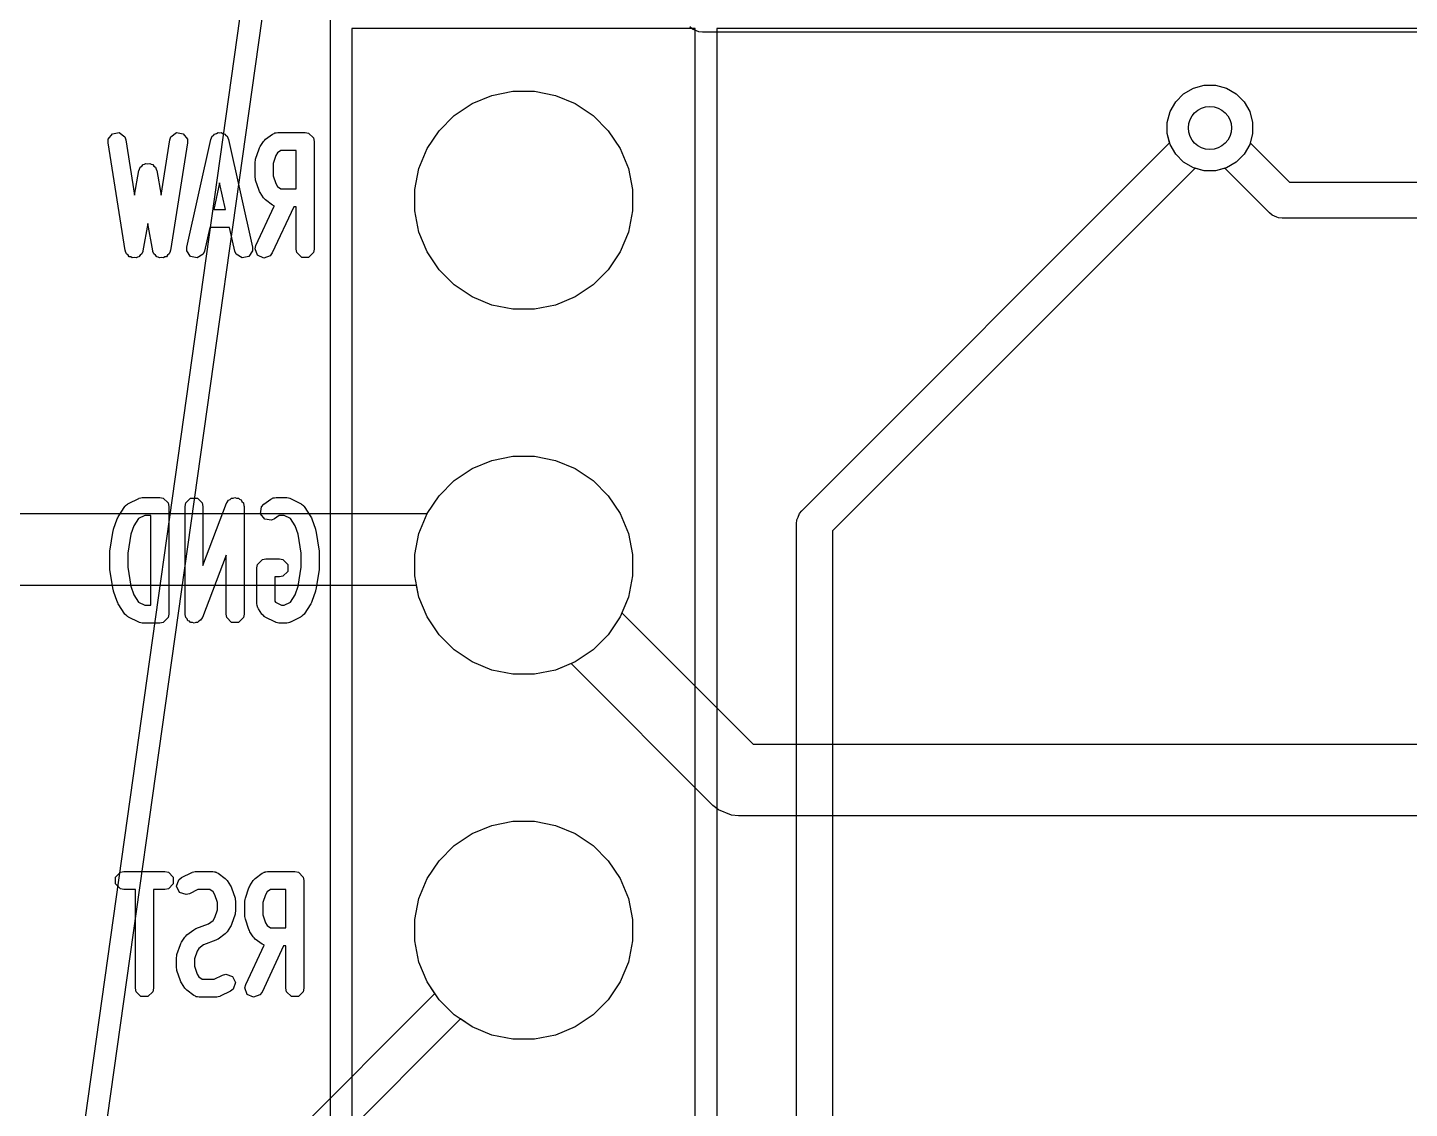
# Model space of a CAD drawing. Header units: millimetres. Extents: x 14 to 286, y -133 to -45.
# Drawn here: x 139.07 to 148.69, y -66.13 to -58.61 of the extents above; entities that cross this region are included whole.
import ezdxf

# ---------------------------------------------------------------- set-up
doc = ezdxf.new("R2010")
doc.units = ezdxf.units.MM
for name, color, linetype, true_color in [('B.Cu', 153, 'CONTINUOUS', 0x4d7fc4), ('B.Mask', 4, 'CONTINUOUS', 0x02ffee), ('B.Silkscreen', 31, 'CONTINUOUS', 0xe8b2a7), ('F.Cu', 13, 'CONTINUOUS', 0xc83434), ('F.Mask', 201, 'CONTINUOUS', 0xd864ff), ('User.Drawings', 9, 'CONTINUOUS', 0xc2c2c2)]:
    doc.layers.add(name, color=color, linetype=linetype, true_color=true_color)

msp = doc.modelspace()

# ---------------------------------------------------------------- linework, layer by layer
at = {"layer": 'B.Cu', "linetype": 'CONTINUOUS'}
for p, q in [((142.298803, -59.080811), (142.445311, -59.051669)), ((142.445311, -59.051669), (142.594689, -59.051669)), ((142.594689, -59.051669), (142.741197, -59.080811)), ((147.114472, -59.069294), (147.182295, -59.030136)), ((147.182295, -59.030136), (147.257942, -59.009867)), ((147.257942, -59.009867), (147.336258, -59.009867)), ((147.336258, -59.009867), (147.411905, -59.030136)), ((147.411905, -59.030136), (147.479728, -59.069294)), ((142.036592, -59.220966), (142.160796, -59.137976)), ((142.160796, -59.137976), (142.298803, -59.080811)), ((142.741197, -59.080811), (142.879204, -59.137976)), ((142.879204, -59.137976), (143.003408, -59.220966)), ((147.019936, -59.192495), (147.059094, -59.124672)), ((147.059094, -59.124672), (147.114472, -59.069294)), ((147.479728, -59.069294), (147.535106, -59.124672)), ((147.535106, -59.124672), (147.574264, -59.192495)), ((141.930966, -59.326592), (142.036592, -59.220966)), ((143.003408, -59.220966), (143.109034, -59.326592)), ((146.999667, -59.268142), (147.019936, -59.192495)), ((147.574264, -59.192495), (147.594533, -59.268142)), ((141.847976, -59.450796), (141.930966, -59.326592)), ((143.109034, -59.326592), (143.192024, -59.450796)), ((146.999667, -59.346458), (146.999667, -59.268142)), ((147.016889, -59.410734), (146.999667, -59.346458)), ((147.594533, -59.346458), (147.574264, -59.422105)), ((147.594533, -59.268142), (147.594533, -59.346458)), ((144.456212, -61.971412), (147.016889, -59.410734)), ((147.574264, -59.422105), (147.535106, -59.489928)), ((141.790811, -59.588803), (141.847976, -59.450796)), ((143.192024, -59.450796), (143.249189, -59.588803)), ((147.535106, -59.489928), (147.479728, -59.545306)), ((141.761669, -59.735311), (141.790811, -59.588803)), ((143.249189, -59.588803), (143.278331, -59.735311)), ((147.193665, -59.58751), (144.6696, -62.111576)), ((147.257942, -59.604733), (147.193665, -59.58751)), ((147.336258, -59.604733), (147.257942, -59.604733)), ((147.411905, -59.584464), (147.336258, -59.604733)), ((147.479728, -59.545306), (147.411905, -59.584464)), ((141.761669, -59.884689), (141.761669, -59.735311)), ((143.278331, -59.735311), (143.278331, -59.884689)), ((141.790811, -60.031197), (141.761669, -59.884689)), ((143.278331, -59.884689), (143.249189, -60.031197)), ((141.847976, -60.169204), (141.790811, -60.031197)), ((143.249189, -60.031197), (143.192024, -60.169204)), ((141.930966, -60.293408), (141.847976, -60.169204)), ((143.192024, -60.169204), (143.109034, -60.293408)), ((142.036592, -60.399034), (141.930966, -60.293408)), ((143.109034, -60.293408), (143.003408, -60.399034)), ((142.160796, -60.482024), (142.036592, -60.399034)), ((143.003408, -60.399034), (142.879204, -60.482024)), ((142.298803, -60.539189), (142.160796, -60.482024)), ((142.879204, -60.482024), (142.741197, -60.539189)), ((142.445311, -60.568331), (142.298803, -60.539189)), ((142.594689, -60.568331), (142.445311, -60.568331)), ((142.741197, -60.539189), (142.594689, -60.568331)), ((142.160796, -61.677976), (142.298803, -61.620811)), ((142.298803, -61.620811), (142.445311, -61.591669)), ((142.445311, -61.591669), (142.594689, -61.591669)), ((142.594689, -61.591669), (142.741197, -61.620811)), ((142.741197, -61.620811), (142.879204, -61.677976)), ((142.036592, -61.760966), (142.160796, -61.677976)), ((142.879204, -61.677976), (143.003408, -61.760966)), ((141.930966, -61.866592), (142.036592, -61.760966)), ((143.003408, -61.760966), (143.109034, -61.866592)), ((141.847976, -61.990796), (141.930966, -61.866592)), ((143.109034, -61.866592), (143.192024, -61.990796)), ((141.790811, -62.128803), (141.847976, -61.990796)), ((143.192024, -61.990796), (143.249189, -62.128803)), ((144.4196, -62.0598), (144.422002, -62.035414)), ((144.422002, -62.035414), (144.42209, -62.035202)), ((144.42209, -62.035202), (144.430286, -62.015414)), ((144.430286, -62.015414), (144.440666, -61.990354)), ((144.440666, -61.990354), (144.440671, -61.990348)), ((144.440671, -61.990348), (144.456212, -61.971412)), ((141.761669, -62.275311), (141.790811, -62.128803)), ((143.249189, -62.128803), (143.278331, -62.275311)), ((144.4196, -66.981522), (144.4196, -62.0598)), ((144.6696, -62.111576), (144.6696, -66.981522)), ((141.761669, -62.424689), (141.761669, -62.275311)), ((143.278331, -62.275311), (143.278331, -62.424689)), ((141.790811, -62.571197), (141.761669, -62.424689)), ((143.278331, -62.424689), (143.249189, -62.571197)), ((141.847976, -62.709204), (141.790811, -62.571197)), ((143.249189, -62.571197), (143.192024, -62.709204)), ((141.930966, -62.833408), (141.847976, -62.709204)), ((143.192024, -62.709204), (143.109034, -62.833408)), ((142.036592, -62.939034), (141.930966, -62.833408)), ((143.109034, -62.833408), (143.003408, -62.939034)), ((142.160796, -63.022024), (142.036592, -62.939034)), ((143.003408, -62.939034), (142.879204, -63.022024)), ((142.298803, -63.079189), (142.160796, -63.022024)), ((142.445311, -63.108331), (142.298803, -63.079189)), ((142.741197, -63.079189), (142.594689, -63.108331)), ((142.879204, -63.022024), (142.741197, -63.079189)), ((142.594689, -63.108331), (142.445311, -63.108331)), ((142.298803, -64.160811), (142.445311, -64.131669)), ((142.445311, -64.131669), (142.594689, -64.131669)), ((142.594689, -64.131669), (142.741197, -64.160811)), ((142.036592, -64.300966), (142.160796, -64.217976)), ((142.160796, -64.217976), (142.298803, -64.160811)), ((142.741197, -64.160811), (142.879204, -64.217976)), ((142.879204, -64.217976), (143.003408, -64.300966)), ((141.930966, -64.406592), (142.036592, -64.300966)), ((143.003408, -64.300966), (143.109034, -64.406592)), ((141.847976, -64.530796), (141.930966, -64.406592)), ((143.109034, -64.406592), (143.192024, -64.530796)), ((141.790811, -64.668803), (141.847976, -64.530796)), ((143.192024, -64.530796), (143.249189, -64.668803)), ((141.761669, -64.815311), (141.790811, -64.668803)), ((143.249189, -64.668803), (143.278331, -64.815311)), ((141.761669, -64.964689), (141.761669, -64.815311)), ((143.278331, -64.815311), (143.278331, -64.964689)), ((141.790811, -65.111197), (141.761669, -64.964689)), ((143.278331, -64.964689), (143.249189, -65.111197)), ((141.847976, -65.249204), (141.790811, -65.111197)), ((143.249189, -65.111197), (143.192024, -65.249204)), ((141.902467, -65.330756), (141.847976, -65.249204)), ((143.192024, -65.249204), (143.109034, -65.373408)), ((140.731412, -66.501812), (141.902467, -65.330756)), ((143.109034, -65.373408), (143.003408, -65.479034)), ((143.003408, -65.479034), (142.879204, -65.562024)), ((142.079243, -65.507532), (140.9448, -66.641976)), ((142.160796, -65.562024), (142.079243, -65.507532)), ((142.298803, -65.619189), (142.160796, -65.562024)), ((142.879204, -65.562024), (142.741197, -65.619189)), ((142.445311, -65.648331), (142.298803, -65.619189)), ((142.594689, -65.648331), (142.445311, -65.648331)), ((142.741197, -65.619189), (142.594689, -65.648331))]:
    msp.add_line(p, q, dxfattribs=at)
at = {"layer": 'B.Cu'}
msp.add_circle((147.2971, -59.3073), 0.15, dxfattribs=at)
at = {"layer": 'B.Mask', "linetype": 'CONTINUOUS'}
for p, q in [((142.298803, -59.080811), (142.445311, -59.051669)), ((142.445311, -59.051669), (142.594689, -59.051669)), ((142.594689, -59.051669), (142.741197, -59.080811)), ((142.036592, -59.220966), (142.160796, -59.137976)), ((142.160796, -59.137976), (142.298803, -59.080811)), ((142.741197, -59.080811), (142.879204, -59.137976)), ((142.879204, -59.137976), (143.003408, -59.220966)), ((141.930966, -59.326592), (142.036592, -59.220966)), ((143.003408, -59.220966), (143.109034, -59.326592)), ((141.847976, -59.450796), (141.930966, -59.326592)), ((143.109034, -59.326592), (143.192024, -59.450796)), ((141.790811, -59.588803), (141.847976, -59.450796)), ((143.192024, -59.450796), (143.249189, -59.588803)), ((141.761669, -59.735311), (141.790811, -59.588803)), ((143.249189, -59.588803), (143.278331, -59.735311)), ((141.761669, -59.884689), (141.761669, -59.735311)), ((143.278331, -59.735311), (143.278331, -59.884689)), ((141.790811, -60.031197), (141.761669, -59.884689)), ((143.278331, -59.884689), (143.249189, -60.031197)), ((141.847976, -60.169204), (141.790811, -60.031197)), ((143.249189, -60.031197), (143.192024, -60.169204)), ((141.930966, -60.293408), (141.847976, -60.169204)), ((143.192024, -60.169204), (143.109034, -60.293408)), ((142.036592, -60.399034), (141.930966, -60.293408)), ((143.109034, -60.293408), (143.003408, -60.399034)), ((142.160796, -60.482024), (142.036592, -60.399034)), ((143.003408, -60.399034), (142.879204, -60.482024)), ((142.298803, -60.539189), (142.160796, -60.482024)), ((142.879204, -60.482024), (142.741197, -60.539189)), ((142.445311, -60.568331), (142.298803, -60.539189)), ((142.594689, -60.568331), (142.445311, -60.568331)), ((142.741197, -60.539189), (142.594689, -60.568331)), ((142.160796, -61.677976), (142.298803, -61.620811)), ((142.298803, -61.620811), (142.445311, -61.591669)), ((142.445311, -61.591669), (142.594689, -61.591669)), ((142.594689, -61.591669), (142.741197, -61.620811)), ((142.741197, -61.620811), (142.879204, -61.677976)), ((142.036592, -61.760966), (142.160796, -61.677976)), ((142.879204, -61.677976), (143.003408, -61.760966)), ((141.930966, -61.866592), (142.036592, -61.760966)), ((143.003408, -61.760966), (143.109034, -61.866592)), ((141.847976, -61.990796), (141.930966, -61.866592)), ((143.109034, -61.866592), (143.192024, -61.990796)), ((141.790811, -62.128803), (141.847976, -61.990796)), ((143.192024, -61.990796), (143.249189, -62.128803)), ((141.761669, -62.275311), (141.790811, -62.128803)), ((143.249189, -62.128803), (143.278331, -62.275311)), ((141.761669, -62.424689), (141.761669, -62.275311)), ((143.278331, -62.275311), (143.278331, -62.424689)), ((141.790811, -62.571197), (141.761669, -62.424689)), ((143.278331, -62.424689), (143.249189, -62.571197)), ((141.847976, -62.709204), (141.790811, -62.571197)), ((143.249189, -62.571197), (143.192024, -62.709204)), ((141.930966, -62.833408), (141.847976, -62.709204)), ((143.192024, -62.709204), (143.109034, -62.833408)), ((142.036592, -62.939034), (141.930966, -62.833408)), ((143.109034, -62.833408), (143.003408, -62.939034)), ((142.160796, -63.022024), (142.036592, -62.939034)), ((143.003408, -62.939034), (142.879204, -63.022024)), ((142.298803, -63.079189), (142.160796, -63.022024)), ((142.445311, -63.108331), (142.298803, -63.079189)), ((142.741197, -63.079189), (142.594689, -63.108331)), ((142.879204, -63.022024), (142.741197, -63.079189)), ((142.594689, -63.108331), (142.445311, -63.108331)), ((142.298803, -64.160811), (142.445311, -64.131669)), ((142.445311, -64.131669), (142.594689, -64.131669)), ((142.594689, -64.131669), (142.741197, -64.160811)), ((142.036592, -64.300966), (142.160796, -64.217976)), ((142.160796, -64.217976), (142.298803, -64.160811)), ((142.741197, -64.160811), (142.879204, -64.217976)), ((142.879204, -64.217976), (143.003408, -64.300966)), ((141.930966, -64.406592), (142.036592, -64.300966)), ((143.003408, -64.300966), (143.109034, -64.406592)), ((141.847976, -64.530796), (141.930966, -64.406592)), ((143.109034, -64.406592), (143.192024, -64.530796)), ((141.790811, -64.668803), (141.847976, -64.530796)), ((143.192024, -64.530796), (143.249189, -64.668803)), ((141.761669, -64.815311), (141.790811, -64.668803)), ((143.249189, -64.668803), (143.278331, -64.815311)), ((141.761669, -64.964689), (141.761669, -64.815311)), ((143.278331, -64.815311), (143.278331, -64.964689)), ((141.790811, -65.111197), (141.761669, -64.964689)), ((143.278331, -64.964689), (143.249189, -65.111197)), ((141.847976, -65.249204), (141.790811, -65.111197)), ((143.249189, -65.111197), (143.192024, -65.249204)), ((141.930966, -65.373408), (141.847976, -65.249204)), ((143.192024, -65.249204), (143.109034, -65.373408)), ((142.036592, -65.479034), (141.930966, -65.373408)), ((143.109034, -65.373408), (143.003408, -65.479034)), ((142.160796, -65.562024), (142.036592, -65.479034)), ((143.003408, -65.479034), (142.879204, -65.562024)), ((142.298803, -65.619189), (142.160796, -65.562024)), ((142.879204, -65.562024), (142.741197, -65.619189)), ((142.445311, -65.648331), (142.298803, -65.619189)), ((142.594689, -65.648331), (142.445311, -65.648331)), ((142.741197, -65.619189), (142.594689, -65.648331))]:
    msp.add_line(p, q, dxfattribs=at)
at = {"layer": 'B.Silkscreen', "linetype": 'CONTINUOUS'}
for p, q in [((141.175, -89.02), (141.175, -56)), ((141.325, -58.615), (141.325, -88.945)), ((143.715, -58.615), (141.325, -58.615)), ((143.715, -88.945), (143.715, -58.615)), ((156.395, -58.615), (143.865, -58.615)), ((143.865, -58.615), (143.865, -89.02)), ((142.298803, -59.080811), (142.445311, -59.051669)), ((142.445311, -59.051669), (142.594689, -59.051669)), ((142.594689, -59.051669), (142.741197, -59.080811)), ((142.036592, -59.220966), (142.160796, -59.137976)), ((142.160796, -59.137976), (142.298803, -59.080811)), ((142.741197, -59.080811), (142.879204, -59.137976)), ((142.879204, -59.137976), (143.003408, -59.220966)), ((141.930966, -59.326592), (142.036592, -59.220966)), ((143.003408, -59.220966), (143.109034, -59.326592)), ((139.656855, -59.347185), (139.704099, -59.339686)), ((139.704099, -59.339686), (139.742808, -59.36779)), ((140.064822, -59.367789), (140.10353, -59.339686)), ((140.10353, -59.339686), (140.150774, -59.347185)), ((140.36794, -59.349286), (140.381377, -59.346299)), ((140.381377, -59.346299), (140.392991, -59.338909)), ((140.392991, -59.338909), (140.403811, -59.341313)), ((140.403811, -59.341313), (140.414636, -59.338908)), ((140.414636, -59.338908), (140.426251, -59.3463)), ((140.426251, -59.3463), (140.439688, -59.349286)), ((140.771076, -59.350464), (140.782296, -59.345083)), ((140.782296, -59.345083), (140.784658, -59.342722)), ((140.784658, -59.342722), (140.789037, -59.34185)), ((140.789037, -59.34185), (140.793066, -59.339919)), ((140.793066, -59.339919), (140.796373, -59.340391)), ((140.796373, -59.340391), (140.808576, -59.337964)), ((140.808576, -59.337964), (140.999052, -59.337964)), ((140.999052, -59.337964), (141.02297, -59.342722)), ((141.02297, -59.342722), (141.056794, -59.376546)), ((141.847976, -59.450796), (141.930966, -59.326592)), ((143.109034, -59.326592), (143.192024, -59.450796)), ((139.627802, -59.410262), (139.628751, -59.385894)), ((139.746849, -60.160262), (139.627802, -59.410262)), ((139.628751, -59.385894), (139.656855, -59.347185)), ((139.742808, -59.36779), (139.751256, -59.390666)), ((139.751256, -59.390666), (139.812064, -59.773764)), ((139.995563, -59.773765), (140.056373, -59.390666)), ((140.056373, -59.390666), (140.064822, -59.367789)), ((140.179827, -59.410262), (140.060779, -60.160262)), ((140.150774, -59.347185), (140.178878, -59.385893)), ((140.176135, -60.136906), (140.342802, -59.386906)), ((140.178878, -59.385893), (140.179827, -59.410262)), ((140.342802, -59.386906), (140.352635, -59.36459)), ((140.352635, -59.36459), (140.361988, -59.358637)), ((140.361988, -59.358637), (140.36794, -59.349286)), ((140.439688, -59.349286), (140.445639, -59.358638)), ((140.445639, -59.358638), (140.454992, -59.36459)), ((140.454992, -59.36459), (140.464826, -59.386906)), ((140.464826, -59.386906), (140.631492, -60.136906)), ((140.681972, -59.444903), (140.685144, -59.437223)), ((140.685144, -59.437223), (140.708954, -59.401509)), ((140.708954, -59.401509), (140.716411, -59.394036)), ((140.716411, -59.394036), (140.723457, -59.386178)), ((140.723457, -59.386178), (140.771076, -59.350464)), ((141.056794, -59.376546), (141.061552, -59.400464)), ((141.061552, -59.400464), (141.061552, -60.150464)), ((140.650838, -59.543321), (140.652792, -59.533494)), ((140.652792, -59.533494), (140.654045, -59.523557)), ((140.654045, -59.523557), (140.677854, -59.452128)), ((140.677854, -59.452128), (140.681972, -59.444903)), ((140.793792, -59.499597), (140.775838, -59.553463)), ((140.807022, -59.479754), (140.793792, -59.499597)), ((140.829409, -59.462964), (140.807022, -59.479754)), ((140.936552, -59.462964), (140.829409, -59.462964)), ((140.936552, -59.730821), (140.936552, -59.462964)), ((141.790811, -59.588803), (141.847976, -59.450796)), ((143.192024, -59.450796), (143.249189, -59.588803)), ((139.812064, -59.773764), (139.842279, -59.60381)), ((139.842279, -59.60381), (139.84275, -59.602602)), ((139.84275, -59.602602), (139.842777, -59.601308)), ((139.842777, -59.601308), (139.843864, -59.59975)), ((139.843864, -59.59975), (139.85115, -59.581094)), ((139.85115, -59.581094), (139.862343, -59.573279)), ((139.862343, -59.573279), (139.870158, -59.562086)), ((139.870158, -59.562086), (139.881186, -59.560125)), ((139.881186, -59.560125), (139.890372, -59.553713)), ((139.890372, -59.553713), (139.903814, -59.556102)), ((139.903814, -59.556102), (139.917256, -59.553713)), ((139.917256, -59.553713), (139.926441, -59.560125)), ((139.926441, -59.560125), (139.93747, -59.562086)), ((139.93747, -59.562086), (139.945284, -59.573279)), ((139.945284, -59.573279), (139.956478, -59.581094)), ((139.956478, -59.581094), (139.963763, -59.59975)), ((139.963763, -59.59975), (139.964851, -59.601308)), ((139.964851, -59.601308), (139.964877, -59.602602)), ((139.964877, -59.602602), (139.965349, -59.60381)), ((139.965349, -59.60381), (139.995563, -59.773765)), ((140.650838, -59.650464), (140.650838, -59.543321)), ((140.775838, -59.553463), (140.775838, -59.640321)), ((141.761669, -59.735311), (141.790811, -59.588803)), ((143.249189, -59.588803), (143.278331, -59.735311)), ((140.403813, -59.688576), (140.36268, -59.873678)), ((140.444947, -59.873678), (140.403813, -59.688576)), ((140.652792, -59.660289), (140.650838, -59.650464)), ((140.654045, -59.670228), (140.652792, -59.660289)), ((140.677854, -59.741656), (140.654045, -59.670228)), ((140.775838, -59.640321), (140.793793, -59.694188)), ((140.793793, -59.694188), (140.807021, -59.71403)), ((140.807021, -59.71403), (140.829409, -59.730821)), ((140.829409, -59.730821), (140.936552, -59.730821)), ((140.68197, -59.748876), (140.677854, -59.741656)), ((140.685144, -59.756561), (140.68197, -59.748876)), ((140.708954, -59.792276), (140.685144, -59.756561)), ((140.716411, -59.799748), (140.708954, -59.792276)), ((140.723457, -59.807607), (140.716411, -59.799748)), ((140.771076, -59.843321), (140.723457, -59.807607)), ((141.761669, -59.884689), (141.761669, -59.735311)), ((143.278331, -59.735311), (143.278331, -59.884689)), ((140.36268, -59.873678), (140.444947, -59.873678)), ((140.656702, -60.124034), (140.784269, -59.850674)), ((140.919808, -59.855821), (140.769974, -60.176894)), ((140.782296, -59.848701), (140.771076, -59.843321)), ((140.784269, -59.850674), (140.782296, -59.848701)), ((140.936552, -59.855821), (140.919808, -59.855821)), ((140.936552, -60.150464), (140.936552, -59.855821)), ((141.790811, -60.031197), (141.761669, -59.884689)), ((143.278331, -59.884689), (143.249189, -60.031197)), ((139.903813, -59.971824), (139.870111, -60.161404)), ((139.937517, -60.161404), (139.903813, -59.971824)), ((140.334902, -59.998678), (140.298159, -60.164022)), ((140.472725, -59.998678), (140.334902, -59.998678)), ((140.509468, -60.164022), (140.472725, -59.998678)), ((141.847976, -60.169204), (141.790811, -60.031197)), ((143.249189, -60.031197), (143.192024, -60.169204)), ((139.7475, -60.162026), (139.746849, -60.160262)), ((139.747539, -60.163906), (139.7475, -60.162026)), ((139.748931, -60.1659), (139.747539, -60.163906)), ((139.755297, -60.183138), (139.748931, -60.1659)), ((139.766789, -60.191481), (139.755297, -60.183138)), ((139.77492, -60.203128), (139.766789, -60.191481)), ((139.785396, -60.20499), (139.77492, -60.203128)), ((139.794006, -60.211241), (139.785396, -60.20499)), ((139.808032, -60.209014), (139.794006, -60.211241)), ((139.822018, -60.211501), (139.808032, -60.209014)), ((139.830743, -60.205409), (139.822018, -60.211501)), ((139.84125, -60.203742), (139.830743, -60.205409)), ((139.849593, -60.19225), (139.84125, -60.203742)), ((139.86124, -60.18412), (139.849593, -60.19225)), ((139.867924, -60.167002), (139.86124, -60.18412)), ((139.869354, -60.165034), (139.867924, -60.167002)), ((139.869427, -60.163155), (139.869354, -60.165034)), ((139.870111, -60.161404), (139.869427, -60.163155)), ((139.9382, -60.163155), (139.937517, -60.161404)), ((139.938274, -60.165034), (139.9382, -60.163155)), ((139.939703, -60.167002), (139.938274, -60.165034)), ((139.946388, -60.18412), (139.939703, -60.167002)), ((139.958034, -60.19225), (139.946388, -60.18412)), ((139.966378, -60.203742), (139.958034, -60.19225)), ((139.976884, -60.205409), (139.966378, -60.203742)), ((139.98561, -60.211501), (139.976884, -60.205409)), ((139.999593, -60.209015), (139.98561, -60.211501)), ((140.013622, -60.211242), (139.999593, -60.209015)), ((140.022232, -60.20499), (140.013622, -60.211242)), ((140.032708, -60.203128), (140.022232, -60.20499)), ((140.040838, -60.191481), (140.032708, -60.203128)), ((140.05233, -60.183138), (140.040838, -60.191481)), ((140.058696, -60.1659), (140.05233, -60.183138)), ((140.060089, -60.163906), (140.058696, -60.1659)), ((140.060127, -60.162026), (140.060089, -60.163906)), ((140.060779, -60.160262), (140.060127, -60.162026)), ((140.175591, -60.161286), (140.176135, -60.136906)), ((140.201273, -60.201642), (140.175591, -60.161286)), ((140.247969, -60.21202), (140.201273, -60.201642)), ((140.288325, -60.186338), (140.247969, -60.21202)), ((140.298159, -60.164022), (140.288325, -60.186338)), ((140.519301, -60.186338), (140.509468, -60.164022)), ((140.559657, -60.212019), (140.519301, -60.186338)), ((140.606354, -60.201642), (140.559657, -60.212019)), ((140.632035, -60.161286), (140.606354, -60.201642)), ((140.631492, -60.136906), (140.632035, -60.161286)), ((140.650899, -60.14772), (140.656702, -60.124034)), ((140.667246, -60.192674), (140.650899, -60.14772)), ((140.710594, -60.212903), (140.667246, -60.192674)), ((140.755548, -60.196556), (140.710594, -60.212903)), ((140.769974, -60.176894), (140.755548, -60.196556)), ((140.94131, -60.174382), (140.936552, -60.150464)), ((140.975134, -60.208206), (140.94131, -60.174382)), ((141.02297, -60.208206), (140.975134, -60.208206)), ((141.056794, -60.174382), (141.02297, -60.208206)), ((141.061552, -60.150464), (141.056794, -60.174382)), ((141.930966, -60.293408), (141.847976, -60.169204)), ((143.192024, -60.169204), (143.109034, -60.293408)), ((142.036592, -60.399034), (141.930966, -60.293408)), ((143.109034, -60.293408), (143.003408, -60.399034)), ((142.160796, -60.482024), (142.036592, -60.399034)), ((143.003408, -60.399034), (142.879204, -60.482024)), ((142.298803, -60.539189), (142.160796, -60.482024)), ((142.879204, -60.482024), (142.741197, -60.539189)), ((142.445311, -60.568331), (142.298803, -60.539189)), ((142.594689, -60.568331), (142.445311, -60.568331)), ((142.741197, -60.539189), (142.594689, -60.568331)), ((142.160796, -61.677976), (142.298803, -61.620811)), ((142.298803, -61.620811), (142.445311, -61.591669)), ((142.445311, -61.591669), (142.594689, -61.591669)), ((142.594689, -61.591669), (142.741197, -61.620811)), ((142.741197, -61.620811), (142.879204, -61.677976)), ((142.036592, -61.760966), (142.160796, -61.677976)), ((142.879204, -61.677976), (143.003408, -61.760966)), ((141.930966, -61.866592), (142.036592, -61.760966)), ((143.003408, -61.760966), (143.109034, -61.866592)), ((139.697049, -62.012938), (139.744668, -61.941509)), ((139.744668, -61.941509), (139.748712, -61.937456)), ((139.748712, -61.937456), (139.749455, -61.935228)), ((139.749455, -61.935228), (139.756022, -61.93013)), ((139.756022, -61.93013), (139.761894, -61.924247)), ((139.761894, -61.924247), (139.764197, -61.923786)), ((139.764197, -61.923786), (139.76872, -61.920276)), ((139.76872, -61.920276), (139.840148, -61.884562)), ((139.840148, -61.884562), (139.843167, -61.883735)), ((139.843167, -61.883735), (139.844181, -61.882722)), ((139.844181, -61.882722), (139.854, -61.880768)), ((139.854, -61.880768), (139.863669, -61.878121)), ((139.863669, -61.878121), (139.865029, -61.878574)), ((139.865029, -61.878574), (139.868099, -61.877964)), ((139.868099, -61.877964), (139.987147, -61.877964)), ((139.987147, -61.877964), (140.011065, -61.882722)), ((140.011065, -61.882722), (140.044889, -61.916546)), ((140.044889, -61.916546), (140.049647, -61.940464)), ((140.049647, -61.940464), (140.049647, -62.690464)), ((140.162743, -61.940464), (140.167501, -61.916546)), ((140.162743, -62.690464), (140.162743, -61.940464)), ((140.167501, -61.916546), (140.201325, -61.882722)), ((140.201325, -61.882722), (140.249161, -61.882722)), ((140.249161, -61.882722), (140.282985, -61.916546)), ((140.282985, -61.916546), (140.287743, -61.940464)), ((140.287743, -62.350838), (140.452552, -61.918214)), ((140.287743, -61.940464), (140.287743, -62.350838)), ((140.452552, -61.918214), (140.453036, -61.917441)), ((140.453036, -61.917441), (140.453215, -61.916546)), ((140.453215, -61.916546), (140.454244, -61.915516)), ((140.454244, -61.915516), (140.465513, -61.897557)), ((140.465513, -61.897557), (140.47764, -61.89212)), ((140.47764, -61.89212), (140.487039, -61.882722)), ((140.487039, -61.882722), (140.498606, -61.882722)), ((140.498606, -61.882722), (140.509162, -61.87799)), ((140.509162, -61.87799), (140.521584, -61.882722)), ((140.521584, -61.882722), (140.534875, -61.882722)), ((140.534875, -61.882722), (140.543053, -61.8909)), ((140.543053, -61.8909), (140.553864, -61.895019)), ((140.553864, -61.895019), (140.559301, -61.907148)), ((140.559301, -61.907148), (140.568699, -61.916546)), ((140.568699, -61.916546), (140.572835, -61.937339)), ((140.572835, -61.937339), (140.573431, -61.938668)), ((140.573431, -61.938668), (140.573278, -61.939567)), ((140.573278, -61.939567), (140.573457, -61.940464)), ((140.573457, -61.940464), (140.573457, -62.690464)), ((140.695273, -61.944335), (140.711552, -61.926178)), ((140.711552, -61.926178), (140.759171, -61.890464)), ((140.759171, -61.890464), (140.770391, -61.885083)), ((140.770391, -61.885083), (140.772753, -61.882722)), ((140.772753, -61.882722), (140.777132, -61.88185)), ((140.777132, -61.88185), (140.781161, -61.879919)), ((140.781161, -61.879919), (140.784468, -61.880391)), ((140.784468, -61.880391), (140.796671, -61.877964)), ((140.796671, -61.877964), (140.8681, -61.877964)), ((140.8681, -61.877964), (140.871171, -61.878574)), ((140.871171, -61.878574), (140.87253, -61.878122)), ((140.87253, -61.878122), (140.88219, -61.880767)), ((140.88219, -61.880767), (140.892018, -61.882722)), ((140.892018, -61.882722), (140.893031, -61.883735)), ((140.893031, -61.883735), (140.896051, -61.884562)), ((140.896051, -61.884562), (140.967479, -61.920276)), ((140.967479, -61.920276), (140.972003, -61.923787)), ((140.972003, -61.923787), (140.974305, -61.924248)), ((140.974305, -61.924248), (140.980173, -61.930128)), ((140.980173, -61.930128), (140.986744, -61.935228)), ((140.986744, -61.935228), (140.987486, -61.937456)), ((140.987486, -61.937456), (140.991531, -61.941509)), ((140.991531, -61.941509), (141.03915, -62.012939)), ((141.847976, -61.990796), (141.930966, -61.866592)), ((143.109034, -61.866592), (143.192024, -61.990796)), ((139.665949, -62.09927), (139.689759, -62.027842)), ((139.689759, -62.027842), (139.693877, -62.020618)), ((139.693877, -62.020618), (139.697049, -62.012938)), ((139.839466, -62.024657), (139.805698, -62.075309)), ((139.882854, -62.002964), (139.839466, -62.024657)), ((139.924647, -62.002964), (139.882854, -62.002964)), ((139.924647, -62.627964), (139.924647, -62.002964)), ((140.688508, -61.991689), (140.695273, -61.944335)), ((140.717209, -62.029957), (140.688508, -61.991689)), ((140.764563, -62.036722), (140.717209, -62.029957)), ((140.786552, -62.026178), (140.764563, -62.036722)), ((140.817504, -62.002964), (140.786552, -62.026178)), ((140.853345, -62.002964), (140.817504, -62.002964)), ((140.896731, -62.024657), (140.853345, -62.002964)), ((140.9305, -62.07531), (140.896731, -62.024657)), ((141.03915, -62.012939), (141.04232, -62.020616)), ((141.04232, -62.020616), (141.04644, -62.027842)), ((141.04644, -62.027842), (141.07025, -62.09927)), ((141.790811, -62.128803), (141.847976, -61.990796)), ((143.192024, -61.990796), (143.249189, -62.128803)), ((139.639783, -62.251617), (139.663592, -62.108761)), ((139.663592, -62.108761), (139.665333, -62.104156)), ((139.665333, -62.104156), (139.665949, -62.09927)), ((139.786085, -62.134148), (139.763933, -62.267066)), ((139.805698, -62.075309), (139.786085, -62.134148)), ((140.950113, -62.134148), (140.9305, -62.07531)), ((140.972266, -62.267065), (140.950113, -62.134148)), ((141.07025, -62.09927), (141.070865, -62.104155)), ((141.070865, -62.104155), (141.072607, -62.10876)), ((141.072607, -62.10876), (141.096416, -62.251617)), ((141.761669, -62.275311), (141.790811, -62.128803)), ((143.249189, -62.128803), (143.278331, -62.275311)), ((139.638933, -62.261892), (139.639945, -62.256804)), ((139.638933, -62.369035), (139.638933, -62.261892)), ((139.639945, -62.256804), (139.639783, -62.251617)), ((139.763933, -62.267066), (139.763933, -62.36386)), ((140.448457, -62.28009), (140.283648, -62.712714)), ((140.448457, -62.690464), (140.448457, -62.28009)), ((140.667501, -62.345117), (140.701325, -62.311293)), ((140.701325, -62.311293), (140.725243, -62.306535)), ((140.725243, -62.306535), (140.820481, -62.306535)), ((140.820481, -62.306535), (140.844399, -62.311293)), ((140.844399, -62.311293), (140.878223, -62.345117)), ((140.972266, -62.363861), (140.972266, -62.267065)), ((141.096416, -62.251617), (141.096253, -62.256804)), ((141.096253, -62.256804), (141.097266, -62.261892)), ((141.097266, -62.261892), (141.097266, -62.369035)), ((141.761669, -62.424689), (141.761669, -62.275311)), ((143.278331, -62.275311), (143.278331, -62.424689)), ((139.639945, -62.374122), (139.638933, -62.369035)), ((139.639783, -62.37931), (139.639945, -62.374122)), ((139.663592, -62.522166), (139.639783, -62.37931)), ((139.763933, -62.36386), (139.786086, -62.49678)), ((140.662743, -62.369035), (140.667501, -62.345117)), ((140.662743, -62.619035), (140.662743, -62.369035)), ((140.878223, -62.392953), (140.844399, -62.426777)), ((140.878223, -62.345117), (140.878223, -62.392953)), ((140.950113, -62.496779), (140.972266, -62.363861)), ((141.096416, -62.37931), (141.072607, -62.522167)), ((141.097266, -62.369035), (141.096253, -62.374122)), ((141.096253, -62.374122), (141.096416, -62.37931)), ((139.786086, -62.49678), (139.805698, -62.555617)), ((140.820481, -62.431535), (140.787743, -62.431535)), ((140.787743, -62.431535), (140.787743, -62.600112)), ((140.844399, -62.426777), (140.820481, -62.431535)), ((140.9305, -62.555617), (140.950113, -62.496779)), ((141.790811, -62.571197), (141.761669, -62.424689)), ((143.278331, -62.424689), (143.249189, -62.571197)), ((139.665333, -62.526771), (139.663592, -62.522166)), ((139.665949, -62.531656), (139.665333, -62.526771)), ((139.689759, -62.603086), (139.665949, -62.531656)), ((139.693877, -62.610309), (139.689759, -62.603086)), ((139.697049, -62.61799), (139.693877, -62.610309)), ((139.805698, -62.555617), (139.839466, -62.60627)), ((139.839466, -62.60627), (139.882854, -62.627964)), ((140.787743, -62.600112), (140.791848, -62.60627)), ((140.791848, -62.60627), (140.835236, -62.627964)), ((140.853345, -62.627964), (140.896731, -62.60627)), ((140.896731, -62.60627), (140.9305, -62.555617)), ((141.042322, -62.610307), (141.03915, -62.617989)), ((141.04644, -62.603085), (141.042322, -62.610307)), ((141.07025, -62.531656), (141.04644, -62.603085)), ((141.070865, -62.526772), (141.07025, -62.531656)), ((141.072607, -62.522167), (141.070865, -62.526772)), ((141.847976, -62.709204), (141.790811, -62.571197)), ((143.249189, -62.571197), (143.192024, -62.709204)), ((139.744668, -62.689419), (139.697049, -62.61799)), ((139.748712, -62.693471), (139.744668, -62.689419)), ((139.749455, -62.6957), (139.748712, -62.693471)), ((139.756022, -62.700797), (139.749455, -62.6957)), ((139.761894, -62.706681), (139.756022, -62.700797)), ((139.764197, -62.707141), (139.761894, -62.706681)), ((139.76872, -62.710652), (139.764197, -62.707141)), ((139.840148, -62.746366), (139.76872, -62.710652)), ((139.882854, -62.627964), (139.924647, -62.627964)), ((140.049647, -62.690464), (140.044889, -62.714382)), ((140.162921, -62.691359), (140.162743, -62.690464)), ((140.162769, -62.692259), (140.162921, -62.691359)), ((140.163364, -62.693586), (140.162769, -62.692259)), ((140.167501, -62.714382), (140.163364, -62.693586)), ((140.283648, -62.712714), (140.283163, -62.713486)), ((140.453215, -62.714382), (140.448457, -62.690464)), ((140.573457, -62.690464), (140.568699, -62.714382)), ((140.664544, -62.628092), (140.662743, -62.619035)), ((140.663931, -62.631162), (140.664544, -62.628092)), ((140.666293, -62.636883), (140.663931, -62.631162)), ((140.667501, -62.642953), (140.666293, -62.636883)), ((140.669713, -62.645165), (140.667501, -62.642953)), ((140.673239, -62.653703), (140.669713, -62.645165)), ((140.697048, -62.689418), (140.673239, -62.653703)), ((140.701093, -62.693471), (140.697048, -62.689418)), ((140.701836, -62.6957), (140.701093, -62.693471)), ((140.708403, -62.700797), (140.701836, -62.6957)), ((140.714274, -62.70668), (140.708403, -62.700797)), ((140.716576, -62.70714), (140.714274, -62.70668)), ((140.721101, -62.710652), (140.716576, -62.70714)), ((140.792531, -62.746366), (140.721101, -62.710652)), ((140.835236, -62.627964), (140.853345, -62.627964)), ((140.967479, -62.710652), (140.896051, -62.746366)), ((140.972003, -62.70714), (140.967479, -62.710652)), ((140.974305, -62.70668), (140.972003, -62.70714)), ((140.980173, -62.700799), (140.974305, -62.70668)), ((140.986744, -62.6957), (140.980173, -62.700799)), ((140.987486, -62.693471), (140.986744, -62.6957)), ((140.991531, -62.689419), (140.987486, -62.693471)), ((141.03915, -62.617989), (140.991531, -62.689419)), ((141.930966, -62.833408), (141.847976, -62.709204)), ((143.192024, -62.709204), (143.109034, -62.833408)), ((139.843167, -62.747192), (139.840148, -62.746366)), ((139.844181, -62.748206), (139.843167, -62.747192)), ((139.854, -62.750159), (139.844181, -62.748206)), ((139.863669, -62.752807), (139.854, -62.750159)), ((139.865029, -62.752353), (139.863669, -62.752807)), ((139.868099, -62.752964), (139.865029, -62.752353)), ((139.987147, -62.752964), (139.868099, -62.752964)), ((140.011065, -62.748206), (139.987147, -62.752964)), ((140.044889, -62.714382), (140.011065, -62.748206)), ((140.176898, -62.723779), (140.167501, -62.714382)), ((140.182336, -62.735909), (140.176898, -62.723779)), ((140.193146, -62.740027), (140.182336, -62.735909)), ((140.201325, -62.748206), (140.193146, -62.740027)), ((140.214616, -62.748206), (140.201325, -62.748206)), ((140.227038, -62.752938), (140.214616, -62.748206)), ((140.237594, -62.748206), (140.227038, -62.752938)), ((140.249161, -62.748206), (140.237594, -62.748206)), ((140.258558, -62.738808), (140.249161, -62.748206)), ((140.270688, -62.733371), (140.258558, -62.738808)), ((140.281955, -62.715411), (140.270688, -62.733371)), ((140.282985, -62.714382), (140.281955, -62.715411)), ((140.283163, -62.713486), (140.282985, -62.714382)), ((140.487039, -62.748206), (140.453215, -62.714382)), ((140.534875, -62.748206), (140.487039, -62.748206)), ((140.568699, -62.714382), (140.534875, -62.748206)), ((140.795549, -62.747192), (140.792531, -62.746366)), ((140.796563, -62.748206), (140.795549, -62.747192)), ((140.806384, -62.750159), (140.796563, -62.748206)), ((140.816051, -62.752807), (140.806384, -62.750159)), ((140.817411, -62.752353), (140.816051, -62.752807)), ((140.820481, -62.752964), (140.817411, -62.752353)), ((140.8681, -62.752964), (140.820481, -62.752964)), ((140.871171, -62.752353), (140.8681, -62.752964)), ((140.87253, -62.752806), (140.871171, -62.752353)), ((140.88219, -62.75016), (140.87253, -62.752806)), ((140.892018, -62.748206), (140.88219, -62.75016)), ((140.893031, -62.747192), (140.892018, -62.748206)), ((140.896051, -62.746366), (140.893031, -62.747192)), ((142.036592, -62.939034), (141.930966, -62.833408)), ((143.109034, -62.833408), (143.003408, -62.939034)), ((142.160796, -63.022024), (142.036592, -62.939034)), ((143.003408, -62.939034), (142.879204, -63.022024)), ((142.298803, -63.079189), (142.160796, -63.022024)), ((142.445311, -63.108331), (142.298803, -63.079189)), ((142.741197, -63.079189), (142.594689, -63.108331)), ((142.879204, -63.022024), (142.741197, -63.079189)), ((142.594689, -63.108331), (142.445311, -63.108331)), ((142.298803, -64.160811), (142.445311, -64.131669)), ((142.445311, -64.131669), (142.594689, -64.131669)), ((142.594689, -64.131669), (142.741197, -64.160811)), ((142.036592, -64.300966), (142.160796, -64.217976)), ((142.160796, -64.217976), (142.298803, -64.160811)), ((142.741197, -64.160811), (142.879204, -64.217976)), ((142.879204, -64.217976), (143.003408, -64.300966)), ((141.930966, -64.406592), (142.036592, -64.300966)), ((143.003408, -64.300966), (143.109034, -64.406592)), ((141.847976, -64.530796), (141.930966, -64.406592)), ((143.109034, -64.406592), (143.192024, -64.530796)), ((139.679405, -64.520046), (139.713229, -64.486222)), ((139.679405, -64.567882), (139.679405, -64.520046)), ((139.713229, -64.486222), (139.737147, -64.481464)), ((139.737147, -64.481464), (140.022861, -64.481464)), ((140.022861, -64.481464), (140.046779, -64.486222)), ((140.046779, -64.486222), (140.080603, -64.520046)), ((140.080603, -64.520046), (140.080603, -64.567882)), ((140.103376, -64.584108), (140.118502, -64.538728)), ((140.118502, -64.538728), (140.137767, -64.523776)), ((140.137767, -64.523776), (140.209197, -64.488062)), ((140.209197, -64.488062), (140.212215, -64.487235)), ((140.212215, -64.487235), (140.213229, -64.486222)), ((140.213229, -64.486222), (140.22305, -64.484268)), ((140.22305, -64.484268), (140.232717, -64.481621)), ((140.232717, -64.481621), (140.234077, -64.482074)), ((140.234077, -64.482074), (140.237147, -64.481464)), ((140.237147, -64.481464), (140.356194, -64.481464)), ((140.356194, -64.481464), (140.3684, -64.483892)), ((140.3684, -64.483892), (140.371705, -64.48342)), ((140.371705, -64.48342), (140.37573, -64.48535)), ((140.37573, -64.48535), (140.380112, -64.486222)), ((140.380112, -64.486222), (140.382473, -64.488583)), ((140.382473, -64.488583), (140.393694, -64.493964)), ((140.393694, -64.493964), (140.441313, -64.529678)), ((140.441313, -64.529678), (140.448363, -64.537541)), ((140.448363, -64.537541), (140.455816, -64.545009)), ((140.637525, -64.545009), (140.644982, -64.537536)), ((140.644982, -64.537536), (140.652028, -64.529678)), ((140.652028, -64.529678), (140.699647, -64.493964)), ((140.699647, -64.493964), (140.710867, -64.488583)), ((140.710867, -64.488583), (140.713229, -64.486222)), ((140.713229, -64.486222), (140.717608, -64.48535)), ((140.717608, -64.48535), (140.721637, -64.483419)), ((140.721637, -64.483419), (140.724944, -64.483891)), ((140.724944, -64.483891), (140.737147, -64.481464)), ((140.737147, -64.481464), (140.927623, -64.481464)), ((140.927623, -64.481464), (140.951541, -64.486222)), ((140.951541, -64.486222), (140.985365, -64.520046)), ((140.985365, -64.520046), (140.990123, -64.543964)), ((141.790811, -64.668803), (141.847976, -64.530796)), ((143.192024, -64.530796), (143.249189, -64.668803)), ((139.713229, -64.601706), (139.679405, -64.567882)), ((139.737147, -64.606464), (139.713229, -64.601706)), ((139.817504, -64.606464), (139.737147, -64.606464)), ((139.817504, -65.293964), (139.817504, -64.606464)), ((140.022861, -64.606464), (139.942504, -64.606464)), ((139.942504, -64.606464), (139.942504, -65.293964)), ((140.046779, -64.601706), (140.022861, -64.606464)), ((140.080603, -64.567882), (140.046779, -64.601706)), ((140.124768, -64.626894), (140.103376, -64.584108)), ((140.170148, -64.64202), (140.124768, -64.626894)), ((140.193669, -64.63558), (140.170148, -64.64202)), ((140.251902, -64.606464), (140.193669, -64.63558)), ((140.335361, -64.606464), (140.251902, -64.606464)), ((140.357748, -64.623254), (140.335361, -64.606464)), ((140.370976, -64.643096), (140.357748, -64.623254)), ((140.455816, -64.545009), (140.479626, -64.580722)), ((140.479626, -64.580722), (140.482799, -64.588406)), ((140.482799, -64.588406), (140.486916, -64.595628)), ((140.486916, -64.595628), (140.510725, -64.667058)), ((140.582616, -64.667057), (140.606425, -64.595628)), ((140.606425, -64.595628), (140.610543, -64.588403)), ((140.610543, -64.588403), (140.613715, -64.580723)), ((140.613715, -64.580723), (140.637525, -64.545009)), ((140.735593, -64.623254), (140.722363, -64.643097)), ((140.75798, -64.606464), (140.735593, -64.623254)), ((140.865123, -64.606464), (140.75798, -64.606464)), ((140.865123, -64.874321), (140.865123, -64.606464)), ((140.990123, -64.543964), (140.990123, -65.293964)), ((140.388932, -64.696963), (140.370976, -64.643096)), ((140.388932, -64.748107), (140.388932, -64.696963)), ((140.510725, -64.667058), (140.511978, -64.676999)), ((140.511978, -64.676999), (140.513932, -64.686821)), ((140.513932, -64.686821), (140.513932, -64.75825)), ((140.579409, -64.686821), (140.581363, -64.676994)), ((140.579409, -64.793964), (140.579409, -64.686821)), ((140.581363, -64.676994), (140.582616, -64.667057)), ((140.722363, -64.643097), (140.704409, -64.696963)), ((140.704409, -64.696963), (140.704409, -64.783821)), ((141.761669, -64.815311), (141.790811, -64.668803)), ((143.249189, -64.668803), (143.278331, -64.815311)), ((140.325859, -64.845732), (140.357749, -64.821814)), ((140.357749, -64.821814), (140.370976, -64.801973)), ((140.370976, -64.801973), (140.388932, -64.748107)), ((140.510725, -64.778014), (140.486916, -64.849442)), ((140.511978, -64.76807), (140.510725, -64.778014)), ((140.513932, -64.75825), (140.511978, -64.76807)), ((140.581363, -64.803789), (140.579409, -64.793964)), ((140.582616, -64.813728), (140.581363, -64.803789)), ((140.606425, -64.885156), (140.582616, -64.813728)), ((140.704409, -64.783821), (140.722364, -64.837688)), ((141.761669, -64.964689), (141.761669, -64.815311)), ((143.278331, -64.815311), (143.278331, -64.964689)), ((140.168794, -64.930389), (140.175837, -64.922535)), ((140.175837, -64.922535), (140.223456, -64.886821)), ((140.223456, -64.886821), (140.231463, -64.882981)), ((140.231463, -64.882981), (140.239011, -64.8783)), ((140.239011, -64.8783), (140.325859, -64.845732)), ((140.441313, -64.915392), (140.393695, -64.951107)), ((140.448359, -64.907532), (140.441313, -64.915392)), ((140.455816, -64.900061), (140.448359, -64.907532)), ((140.479626, -64.864348), (140.455816, -64.900061)), ((140.482799, -64.856663), (140.479626, -64.864348)), ((140.486916, -64.849442), (140.482799, -64.856663)), ((140.610541, -64.892376), (140.606425, -64.885156)), ((140.613715, -64.900061), (140.610541, -64.892376)), ((140.637525, -64.935776), (140.613715, -64.900061)), ((140.722364, -64.837688), (140.735592, -64.85753)), ((140.735592, -64.85753), (140.75798, -64.874321)), ((140.75798, -64.874321), (140.865123, -64.874321)), ((140.106425, -65.059913), (140.130235, -64.988485)), ((140.130235, -64.988485), (140.134352, -64.981262)), ((140.134352, -64.981262), (140.137524, -64.973582)), ((140.137524, -64.973582), (140.161333, -64.937867)), ((140.161333, -64.937867), (140.168794, -64.930389)), ((140.259401, -65.016111), (140.246174, -65.035953)), ((140.291288, -64.992196), (140.259401, -65.016111)), ((140.378139, -64.959628), (140.291288, -64.992196)), ((140.385684, -64.954948), (140.378139, -64.959628)), ((140.393695, -64.951107), (140.385684, -64.954948)), ((140.585273, -65.267534), (140.71284, -64.994174)), ((140.644982, -64.943248), (140.637525, -64.935776)), ((140.652028, -64.951107), (140.644982, -64.943248)), ((140.699647, -64.986821), (140.652028, -64.951107)), ((140.848379, -64.999321), (140.698545, -65.320394)), ((140.710867, -64.992201), (140.699647, -64.986821)), ((140.71284, -64.994174), (140.710867, -64.992201)), ((140.865123, -64.999321), (140.848379, -64.999321)), ((140.865123, -65.293964), (140.865123, -64.999321)), ((141.790811, -65.111197), (141.761669, -64.964689)), ((143.278331, -64.964689), (143.249189, -65.111197)), ((140.103218, -65.079678), (140.105172, -65.069854)), ((140.103218, -65.151107), (140.103218, -65.079678)), ((140.105172, -65.069854), (140.106425, -65.059913)), ((140.246174, -65.035953), (140.228218, -65.089822)), ((140.228218, -65.089822), (140.228218, -65.140962)), ((141.847976, -65.249204), (141.790811, -65.111197)), ((143.249189, -65.111197), (143.192024, -65.249204)), ((140.105172, -65.16093), (140.103218, -65.151107)), ((140.106425, -65.170872), (140.105172, -65.16093)), ((140.130235, -65.2423), (140.106425, -65.170872)), ((140.228218, -65.140962), (140.246174, -65.194831)), ((140.246174, -65.194831), (140.259401, -65.214673)), ((140.365249, -65.231464), (140.423481, -65.202348)), ((140.423481, -65.202348), (140.447002, -65.195907)), ((140.447002, -65.195907), (140.492382, -65.211034)), ((140.492382, -65.211034), (140.513775, -65.25382)), ((139.822262, -65.317882), (139.817504, -65.293964)), ((139.942504, -65.293964), (139.937746, -65.317882)), ((140.134352, -65.249522), (140.130235, -65.2423)), ((140.137524, -65.257203), (140.134352, -65.249522)), ((140.161333, -65.292918), (140.137524, -65.257203)), ((140.168794, -65.300395), (140.161333, -65.292918)), ((140.175837, -65.30825), (140.168794, -65.300395)), ((140.223456, -65.343964), (140.175837, -65.30825)), ((140.259401, -65.214673), (140.281789, -65.231464)), ((140.281789, -65.231464), (140.365249, -65.231464)), ((140.498648, -65.2992), (140.479383, -65.314152)), ((140.513775, -65.25382), (140.498648, -65.2992)), ((140.57947, -65.29122), (140.585273, -65.267534)), ((140.595817, -65.336174), (140.57947, -65.29122)), ((140.869881, -65.317882), (140.865123, -65.293964)), ((140.990123, -65.293964), (140.985365, -65.317882)), ((141.930966, -65.373408), (141.847976, -65.249204)), ((143.192024, -65.249204), (143.109034, -65.373408)), ((139.856086, -65.351706), (139.822262, -65.317882)), ((139.903922, -65.351706), (139.856086, -65.351706)), ((139.937746, -65.317882), (139.903922, -65.351706)), ((140.234676, -65.349344), (140.223456, -65.343964)), ((140.237038, -65.351706), (140.234676, -65.349344)), ((140.241417, -65.352577), (140.237038, -65.351706)), ((140.245446, -65.354509), (140.241417, -65.352577)), ((140.248753, -65.354036), (140.245446, -65.354509)), ((140.260956, -65.356464), (140.248753, -65.354036)), ((140.380004, -65.356464), (140.260956, -65.356464)), ((140.383075, -65.355853), (140.380004, -65.356464)), ((140.384434, -65.356306), (140.383075, -65.355853)), ((140.394094, -65.35366), (140.384434, -65.356306)), ((140.403922, -65.351706), (140.394094, -65.35366)), ((140.404935, -65.350692), (140.403922, -65.351706)), ((140.407955, -65.349866), (140.404935, -65.350692)), ((140.479383, -65.314152), (140.407955, -65.349866)), ((140.639165, -65.356403), (140.595817, -65.336174)), ((140.684119, -65.340056), (140.639165, -65.356403)), ((140.698545, -65.320394), (140.684119, -65.340056)), ((140.903705, -65.351706), (140.869881, -65.317882)), ((140.951541, -65.351706), (140.903705, -65.351706)), ((140.985365, -65.317882), (140.951541, -65.351706)), ((142.036592, -65.479034), (141.930966, -65.373408)), ((143.109034, -65.373408), (143.003408, -65.479034)), ((142.160796, -65.562024), (142.036592, -65.479034)), ((143.003408, -65.479034), (142.879204, -65.562024)), ((142.298803, -65.619189), (142.160796, -65.562024)), ((142.879204, -65.562024), (142.741197, -65.619189)), ((142.445311, -65.648331), (142.298803, -65.619189)), ((142.594689, -65.648331), (142.445311, -65.648331)), ((142.741197, -65.619189), (142.594689, -65.648331))]:
    msp.add_line(p, q, dxfattribs=at)
at = {"layer": 'F.Cu', "linetype": 'CONTINUOUS'}
for p, q in [((143.695254, -58.618634), (143.676312, -58.603089)), ((143.740314, -58.637298), (143.695254, -58.618634)), ((143.7647, -58.6397), (143.740314, -58.637298)), ((159.698722, -58.6397), (143.7647, -58.6397)), ((142.298803, -59.080811), (142.445311, -59.051669)), ((142.445311, -59.051669), (142.594689, -59.051669)), ((142.594689, -59.051669), (142.741197, -59.080811)), ((147.114472, -59.069294), (147.182295, -59.030136)), ((147.182295, -59.030136), (147.257942, -59.009867)), ((147.257942, -59.009867), (147.336258, -59.009867)), ((147.336258, -59.009867), (147.411905, -59.030136)), ((147.411905, -59.030136), (147.479728, -59.069294)), ((142.036592, -59.220966), (142.160796, -59.137976)), ((142.160796, -59.137976), (142.298803, -59.080811)), ((142.741197, -59.080811), (142.879204, -59.137976)), ((142.879204, -59.137976), (143.003408, -59.220966)), ((147.019936, -59.192495), (147.059094, -59.124672)), ((147.059094, -59.124672), (147.114472, -59.069294)), ((147.479728, -59.069294), (147.535106, -59.124672)), ((147.535106, -59.124672), (147.574264, -59.192495)), ((141.930966, -59.326592), (142.036592, -59.220966)), ((143.003408, -59.220966), (143.109034, -59.326592)), ((146.999667, -59.268142), (147.019936, -59.192495)), ((147.574264, -59.192495), (147.594533, -59.268142)), ((141.847976, -59.450796), (141.930966, -59.326592)), ((143.109034, -59.326592), (143.192024, -59.450796)), ((146.999667, -59.346458), (146.999667, -59.268142)), ((147.019936, -59.422105), (146.999667, -59.346458)), ((147.594533, -59.346458), (147.57731, -59.410734)), ((147.594533, -59.268142), (147.594533, -59.346458)), ((147.059094, -59.489928), (147.019936, -59.422105)), ((147.57731, -59.410734), (147.851576, -59.685)), ((141.790811, -59.588803), (141.847976, -59.450796)), ((143.192024, -59.450796), (143.249189, -59.588803)), ((147.114472, -59.545306), (147.059094, -59.489928)), ((141.761669, -59.735311), (141.790811, -59.588803)), ((143.249189, -59.588803), (143.278331, -59.735311)), ((147.182295, -59.584464), (147.114472, -59.545306)), ((147.257942, -59.604733), (147.182295, -59.584464)), ((147.336258, -59.604733), (147.257942, -59.604733)), ((147.400534, -59.58751), (147.336258, -59.604733)), ((147.711412, -59.898388), (147.400534, -59.58751)), ((147.851576, -59.685), (156.991676, -59.685)), ((141.761669, -59.884689), (141.761669, -59.735311)), ((143.278331, -59.735311), (143.278331, -59.884689)), ((141.790811, -60.031197), (141.761669, -59.884689)), ((143.278331, -59.884689), (143.249189, -60.031197)), ((147.730348, -59.913928), (147.711412, -59.898388)), ((147.730354, -59.913934), (147.730348, -59.913928)), ((147.762215, -59.927131), (147.730354, -59.913934)), ((147.775413, -59.932598), (147.762215, -59.927131)), ((147.775414, -59.932598), (147.775413, -59.932598)), ((147.7998, -59.935), (147.775414, -59.932598)), ((156.991676, -59.935), (147.7998, -59.935)), ((141.847976, -60.169204), (141.790811, -60.031197)), ((143.249189, -60.031197), (143.192024, -60.169204)), ((141.930966, -60.293408), (141.847976, -60.169204)), ((143.192024, -60.169204), (143.109034, -60.293408)), ((142.036592, -60.399034), (141.930966, -60.293408)), ((143.109034, -60.293408), (143.003408, -60.399034)), ((142.160796, -60.482024), (142.036592, -60.399034)), ((143.003408, -60.399034), (142.879204, -60.482024)), ((142.298803, -60.539189), (142.160796, -60.482024)), ((142.879204, -60.482024), (142.741197, -60.539189)), ((142.445311, -60.568331), (142.298803, -60.539189)), ((142.594689, -60.568331), (142.445311, -60.568331)), ((142.741197, -60.539189), (142.594689, -60.568331)), ((142.160796, -61.677976), (142.298803, -61.620811)), ((142.298803, -61.620811), (142.445311, -61.591669)), ((142.445311, -61.591669), (142.594689, -61.591669)), ((142.594689, -61.591669), (142.741197, -61.620811)), ((142.741197, -61.620811), (142.879204, -61.677976)), ((142.036592, -61.760966), (142.160796, -61.677976)), ((142.879204, -61.677976), (143.003408, -61.760966)), ((141.930966, -61.866592), (142.036592, -61.760966)), ((143.003408, -61.760966), (143.109034, -61.866592)), ((141.84804, -61.9907), (141.930966, -61.866592)), ((143.109034, -61.866592), (143.192024, -61.990796)), ((137.896654, -61.9907), (141.84804, -61.9907)), ((143.192024, -61.990796), (143.249189, -62.128803)), ((143.249189, -62.128803), (143.278331, -62.275311)), ((143.278331, -62.275311), (143.278331, -62.424689)), ((141.774799, -62.4907), (137.896654, -62.4907)), ((141.790811, -62.571197), (141.774799, -62.4907)), ((143.278331, -62.424689), (143.249189, -62.571197)), ((141.847976, -62.709204), (141.790811, -62.571197)), ((143.249189, -62.571197), (143.203954, -62.680401)), ((141.930966, -62.833408), (141.847976, -62.709204)), ((143.203954, -62.680401), (144.118153, -63.5946)), ((142.036592, -62.939034), (141.930966, -62.833408)), ((142.160796, -63.022024), (142.036592, -62.939034)), ((142.298803, -63.079189), (142.160796, -63.022024)), ((142.445311, -63.108331), (142.298803, -63.079189)), ((142.741197, -63.079189), (142.594689, -63.108331)), ((142.850401, -63.033954), (142.741197, -63.079189)), ((143.837824, -64.021377), (142.850401, -63.033954)), ((142.594689, -63.108331), (142.445311, -63.108331)), ((144.118153, -63.5946), (158.809277, -63.5946)), ((143.875708, -64.052468), (143.837824, -64.021377)), ((143.965828, -64.089797), (143.875708, -64.052468)), ((142.298803, -64.160811), (142.445311, -64.131669)), ((142.445311, -64.131669), (142.594689, -64.131669)), ((142.594689, -64.131669), (142.741197, -64.160811)), ((143.965837, -64.089797), (143.965828, -64.089797)), ((144.0146, -64.0946), (143.965837, -64.089797)), ((158.9489, -64.0946), (144.0146, -64.0946)), ((142.036592, -64.300966), (142.160796, -64.217976)), ((142.160796, -64.217976), (142.298803, -64.160811)), ((142.741197, -64.160811), (142.879204, -64.217976)), ((142.879204, -64.217976), (143.003408, -64.300966)), ((141.930966, -64.406592), (142.036592, -64.300966)), ((143.003408, -64.300966), (143.109034, -64.406592)), ((141.847976, -64.530796), (141.930966, -64.406592)), ((143.109034, -64.406592), (143.192024, -64.530796)), ((141.790811, -64.668803), (141.847976, -64.530796)), ((143.192024, -64.530796), (143.249189, -64.668803)), ((141.761669, -64.815311), (141.790811, -64.668803)), ((143.249189, -64.668803), (143.278331, -64.815311)), ((141.761669, -64.964689), (141.761669, -64.815311)), ((143.278331, -64.815311), (143.278331, -64.964689)), ((141.790811, -65.111197), (141.761669, -64.964689)), ((143.278331, -64.964689), (143.249189, -65.111197)), ((141.847976, -65.249204), (141.790811, -65.111197)), ((143.249189, -65.111197), (143.192024, -65.249204)), ((141.930966, -65.373408), (141.847976, -65.249204)), ((143.192024, -65.249204), (143.109034, -65.373408)), ((142.036592, -65.479034), (141.930966, -65.373408)), ((143.109034, -65.373408), (143.003408, -65.479034)), ((142.160796, -65.562024), (142.036592, -65.479034)), ((143.003408, -65.479034), (142.879204, -65.562024)), ((142.298803, -65.619189), (142.160796, -65.562024)), ((142.879204, -65.562024), (142.741197, -65.619189)), ((142.445311, -65.648331), (142.298803, -65.619189)), ((142.594689, -65.648331), (142.445311, -65.648331)), ((142.741197, -65.619189), (142.594689, -65.648331))]:
    msp.add_line(p, q, dxfattribs=at)
at = {"layer": 'F.Cu'}
msp.add_circle((147.2971, -59.3073), 0.15, dxfattribs=at)
at = {"layer": 'F.Mask', "linetype": 'CONTINUOUS'}
for p, q in [((142.298803, -59.080811), (142.445311, -59.051669)), ((142.445311, -59.051669), (142.594689, -59.051669)), ((142.594689, -59.051669), (142.741197, -59.080811)), ((142.036592, -59.220966), (142.160796, -59.137976)), ((142.160796, -59.137976), (142.298803, -59.080811)), ((142.741197, -59.080811), (142.879204, -59.137976)), ((142.879204, -59.137976), (143.003408, -59.220966)), ((141.930966, -59.326592), (142.036592, -59.220966)), ((143.003408, -59.220966), (143.109034, -59.326592)), ((141.847976, -59.450796), (141.930966, -59.326592)), ((143.109034, -59.326592), (143.192024, -59.450796)), ((141.790811, -59.588803), (141.847976, -59.450796)), ((143.192024, -59.450796), (143.249189, -59.588803)), ((141.761669, -59.735311), (141.790811, -59.588803)), ((143.249189, -59.588803), (143.278331, -59.735311)), ((141.761669, -59.884689), (141.761669, -59.735311)), ((143.278331, -59.735311), (143.278331, -59.884689)), ((141.790811, -60.031197), (141.761669, -59.884689)), ((143.278331, -59.884689), (143.249189, -60.031197)), ((141.847976, -60.169204), (141.790811, -60.031197)), ((143.249189, -60.031197), (143.192024, -60.169204)), ((141.930966, -60.293408), (141.847976, -60.169204)), ((143.192024, -60.169204), (143.109034, -60.293408)), ((142.036592, -60.399034), (141.930966, -60.293408)), ((143.109034, -60.293408), (143.003408, -60.399034)), ((142.160796, -60.482024), (142.036592, -60.399034)), ((143.003408, -60.399034), (142.879204, -60.482024)), ((142.298803, -60.539189), (142.160796, -60.482024)), ((142.879204, -60.482024), (142.741197, -60.539189)), ((142.445311, -60.568331), (142.298803, -60.539189)), ((142.594689, -60.568331), (142.445311, -60.568331)), ((142.741197, -60.539189), (142.594689, -60.568331)), ((142.160796, -61.677976), (142.298803, -61.620811)), ((142.298803, -61.620811), (142.445311, -61.591669)), ((142.445311, -61.591669), (142.594689, -61.591669)), ((142.594689, -61.591669), (142.741197, -61.620811)), ((142.741197, -61.620811), (142.879204, -61.677976)), ((142.036592, -61.760966), (142.160796, -61.677976)), ((142.879204, -61.677976), (143.003408, -61.760966)), ((141.930966, -61.866592), (142.036592, -61.760966)), ((143.003408, -61.760966), (143.109034, -61.866592)), ((141.847976, -61.990796), (141.930966, -61.866592)), ((143.109034, -61.866592), (143.192024, -61.990796)), ((141.790811, -62.128803), (141.847976, -61.990796)), ((143.192024, -61.990796), (143.249189, -62.128803)), ((141.761669, -62.275311), (141.790811, -62.128803)), ((143.249189, -62.128803), (143.278331, -62.275311)), ((141.761669, -62.424689), (141.761669, -62.275311)), ((143.278331, -62.275311), (143.278331, -62.424689)), ((141.790811, -62.571197), (141.761669, -62.424689)), ((143.278331, -62.424689), (143.249189, -62.571197)), ((141.847976, -62.709204), (141.790811, -62.571197)), ((143.249189, -62.571197), (143.192024, -62.709204)), ((141.930966, -62.833408), (141.847976, -62.709204)), ((143.192024, -62.709204), (143.109034, -62.833408)), ((142.036592, -62.939034), (141.930966, -62.833408)), ((143.109034, -62.833408), (143.003408, -62.939034)), ((142.160796, -63.022024), (142.036592, -62.939034)), ((143.003408, -62.939034), (142.879204, -63.022024)), ((142.298803, -63.079189), (142.160796, -63.022024)), ((142.445311, -63.108331), (142.298803, -63.079189)), ((142.741197, -63.079189), (142.594689, -63.108331)), ((142.879204, -63.022024), (142.741197, -63.079189)), ((142.594689, -63.108331), (142.445311, -63.108331)), ((142.298803, -64.160811), (142.445311, -64.131669)), ((142.445311, -64.131669), (142.594689, -64.131669)), ((142.594689, -64.131669), (142.741197, -64.160811)), ((142.036592, -64.300966), (142.160796, -64.217976)), ((142.160796, -64.217976), (142.298803, -64.160811)), ((142.741197, -64.160811), (142.879204, -64.217976)), ((142.879204, -64.217976), (143.003408, -64.300966)), ((141.930966, -64.406592), (142.036592, -64.300966)), ((143.003408, -64.300966), (143.109034, -64.406592)), ((141.847976, -64.530796), (141.930966, -64.406592)), ((143.109034, -64.406592), (143.192024, -64.530796)), ((141.790811, -64.668803), (141.847976, -64.530796)), ((143.192024, -64.530796), (143.249189, -64.668803)), ((141.761669, -64.815311), (141.790811, -64.668803)), ((143.249189, -64.668803), (143.278331, -64.815311)), ((141.761669, -64.964689), (141.761669, -64.815311)), ((143.278331, -64.815311), (143.278331, -64.964689)), ((141.790811, -65.111197), (141.761669, -64.964689)), ((143.278331, -64.964689), (143.249189, -65.111197)), ((141.847976, -65.249204), (141.790811, -65.111197)), ((143.249189, -65.111197), (143.192024, -65.249204)), ((141.930966, -65.373408), (141.847976, -65.249204)), ((143.192024, -65.249204), (143.109034, -65.373408)), ((142.036592, -65.479034), (141.930966, -65.373408)), ((143.109034, -65.373408), (143.003408, -65.479034)), ((142.160796, -65.562024), (142.036592, -65.479034)), ((143.003408, -65.479034), (142.879204, -65.562024)), ((142.298803, -65.619189), (142.160796, -65.562024)), ((142.879204, -65.562024), (142.741197, -65.619189)), ((142.445311, -65.648331), (142.298803, -65.619189)), ((142.594689, -65.648331), (142.445311, -65.648331)), ((142.741197, -65.619189), (142.594689, -65.648331))]:
    msp.add_line(p, q, dxfattribs=at)
at = {"layer": 'User.Drawings', "linetype": 'CONTINUOUS'}
for p, q in [((138.266754, -74.756039), (140.896819, -56.042152)), ((141.055797, -55.988758), (138.415294, -74.776915))]:
    msp.add_line(p, q, dxfattribs=at)

doc.saveas('drawing.dxf')
